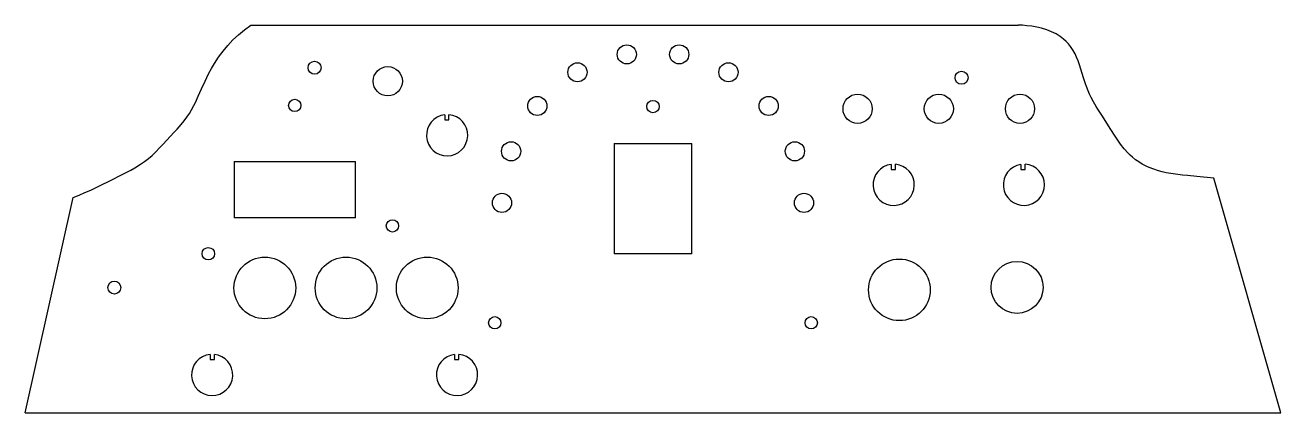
# Model space of a CAD drawing. Extents: x -204 to 183, y -6 to 114.
import ezdxf

# ---------------------------------------------------------------- set-up
doc = ezdxf.new("R2010")
doc.units = 0
doc.layers.get('0').update_dxf_attribs({"linetype": 'CONTINUOUS'})

msp = doc.modelspace()

# ---------------------------------------------------------------- linework, layer by layer
at = {"color": 7}
for p, q in [((-134.19, 113.77), (102.12, 113.77)), ((-74.49, 86.12), (-74.49, 84.56)), ((-73.19, 84.56), (-73.19, 86.14)), ((-74.49, 84.56), (-73.19, 84.56)), ((-22.36, 77.24), (-22.36, 43.24)), ((-22.36, 77.24), (1.64, 77.24)), ((1.64, 43.24), (1.64, 77.24)), ((-139.31, 71.75), (-102.01, 71.75)), ((-139.31, 71.75), (-139.31, 54.35)), ((-102.01, 54.35), (-102.01, 71.75)), ((62.97, 70.81), (62.97, 69.26)), ((64.27, 69.26), (64.27, 70.84)), ((102.91, 70.79), (102.91, 69.26)), ((104.21, 69.26), (104.21, 70.85)), ((62.97, 69.26), (64.27, 69.26)), ((102.91, 69.26), (104.21, 69.26)), ((182.98, -5.81), (162.34, 66.61)), ((-203.7, -5.81), (-188.92, 60.64)), ((-102.01, 54.35), (-139.31, 54.35)), ((1.64, 43.24), (-22.36, 43.24)), ((-146.72, 12.22), (-146.72, 10.65)), ((-145.42, 10.65), (-145.42, 12.21)), ((-71.45, 12.21), (-71.45, 10.65)), ((-70.15, 10.65), (-70.15, 12.23)), ((-146.72, 10.65), (-145.42, 10.65)), ((-71.45, 10.65), (-70.15, 10.65)), ((-203.7, -5.81), (182.98, -5.81))]:
    msp.add_line(p, q, dxfattribs=at)
for points in [[(-188.92, 60.64), (-187.08, 61.36), (-185.26, 62.12), (-183.47, 62.91), (-180.34, 64.4), (-177.66, 65.74), (-173.61, 67.8), (-171.15, 69.09), (-169.94, 69.76), (-168.17, 70.84), (-166.9, 71.72), (-165.68, 72.66), (-164.59, 73.6), (-163.55, 74.6), (-162.19, 75.98), (-161.31, 76.92), (-157.77, 80.73), (-156.89, 81.69), (-155.61, 83.14), (-154.7, 84.27), (-153.85, 85.43), (-153.12, 86.53), (-152.45, 87.66), (-151.72, 89.02), (-151.26, 89.95), (-150.39, 91.83), (-149.35, 94.16), (-148.3, 96.46), (-147.2, 98.72), (-146.31, 100.37), (-145.37, 101.98), (-144.12, 103.9), (-142.76, 105.74), (-141.29, 107.51), (-139.7, 109.2), (-137.99, 110.81), (-136.15, 112.33), (-134.19, 113.77)], [(162.34, 66.61), (157.14, 67.13), (154.21, 67.38), (152.74, 67.52), (150.54, 67.77), (149.07, 67.99), (147.62, 68.25), (146.43, 68.52), (145.25, 68.84), (143.54, 69.4), (141.87, 70.09), (140.27, 70.92), (139.23, 71.56), (138.24, 72.26), (137.28, 73.02), (136.6, 73.63), (135.94, 74.26), (134.72, 75.61), (133.59, 77.04), (132.96, 77.95), (131.75, 79.8), (130.66, 81.59), (127.82, 86.03), (126.66, 87.81), (126.09, 88.71), (125.29, 90.08), (124.54, 91.48), (124.06, 92.48), (123.63, 93.49), (123.12, 94.8), (122.81, 95.68), (122.24, 97.47), (121.42, 100.2), (120.98, 101.53), (120.55, 102.73), (120.07, 103.9), (119.59, 104.92), (119.05, 105.89), (118.64, 106.55), (118.2, 107.18), (117.55, 107.99), (116.85, 108.75), (116.07, 109.46), (114.97, 110.3), (113.74, 111.06), (112.39, 111.73), (110.92, 112.3), (109.31, 112.79), (107.87, 113.12), (106.34, 113.39), (104.72, 113.59), (103.45, 113.7), (102.12, 113.77)]]:
    msp.add_lwpolyline(points, dxfattribs=at)
for centre, radius in [((-18.43, 104.74), 2.95), ((-2.28, 104.74), 2.95), ((-114.57, 100.63), 2), ((-92.02, 96.46), 4.5), ((-33.61, 99.22), 2.95), ((12.89, 99.22), 2.95), ((84.64, 97.52), 2), ((-120.68, 88.99), 1.9), ((-45.98, 88.84), 2.95), ((-10.36, 88.64), 1.9), ((25.26, 88.84), 2.95), ((52.65, 87.97), 4.5), ((77.65, 87.97), 4.5), ((102.65, 87.97), 4.5), ((-54.05, 74.85), 2.95), ((33.34, 74.85), 2.95), ((-56.86, 58.95), 2.95), ((36.14, 58.95), 2.95), ((-90.59, 51.85), 1.9), ((-147.28, 43.29), 1.9), ((-129.88, 32.73), 9.5), ((-104.88, 32.73), 9.5), ((-79.88, 32.73), 9.5), ((65.51, 32.14), 9.5), ((101.75, 32.89), 8), ((-176.22, 32.84), 2), ((-59.07, 21.97), 1.9), ((38.35, 21.97), 1.9)]:
    msp.add_circle(centre, radius, dxfattribs=at)
for centre, start, end in [((-73.74, 79.81), 96.8032, 85.0512), ((63.76, 64.51), 97.1074, 85.3543), ((103.85, 64.51), 98.4994, 86.7367), ((-146.12, 5.9), 95.4548, 83.7044), ((-70.7, 5.9), 96.8032, 85.0512)]:
    msp.add_arc(centre, 6.35, start, end, dxfattribs=at)

doc.saveas('drawing.dxf')
